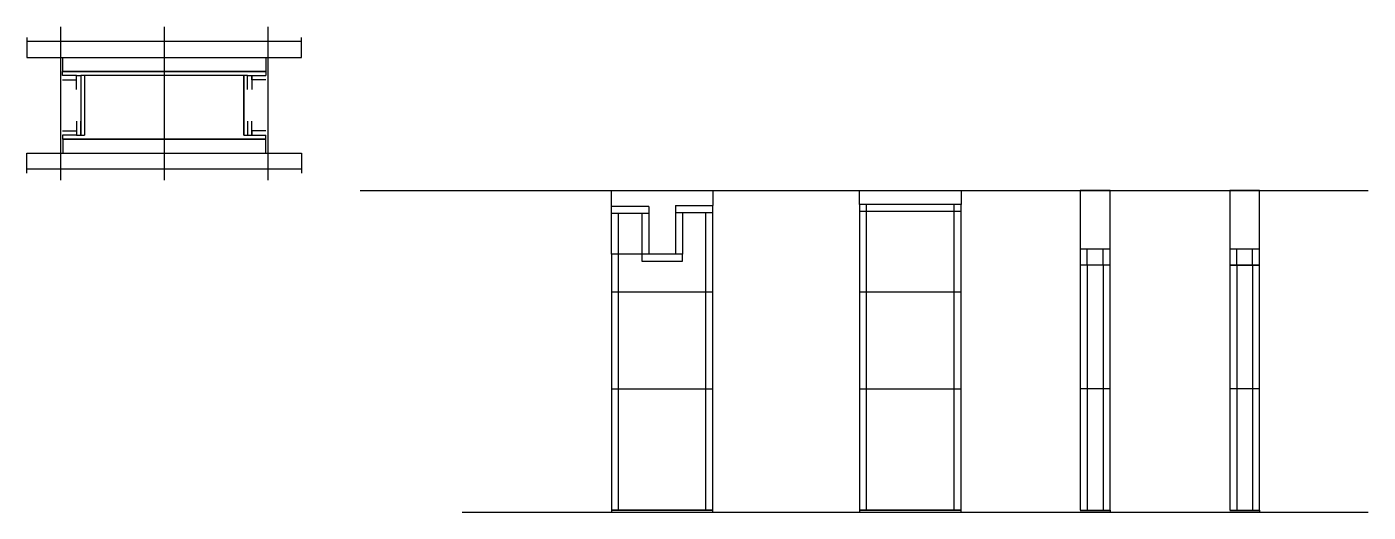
# Model space of a CAD drawing. Header units: metres. Extents: x 6638 to 7985, y 7387 to 7874.
import ezdxf

# ---------------------------------------------------------------- set-up
doc = ezdxf.new("R2010")
doc.units = ezdxf.units.M
for name, color, linetype in [('CHAPA', 7, 'Continuous'), ('COTA', 7, 'Continuous'), ('Hachura', 7, 'Continuous'), ('Madeira', 7, 'Continuous'), ('NIVEL 2° PAV.', 7, 'Continuous'), ('Nível', 7, 'Continuous'), ('Painéis', 7, 'Continuous'), ('Perfil Metálico', 7, 'Continuous'), ('SARR_2.2x7', 7, 'Continuous'), ('SARRAFO', 7, 'Continuous')]:
    doc.layers.add(name, color=color, linetype=linetype)

msp = doc.modelspace()

# ---------------------------------------------------------------- linework, layer by layer
at = {"layer": 'CHAPA', "color": 7, "lineweight": 25}
for points in [[(6673.8, 7825.2), (6673.8, 7829.2), (6877.8, 7829.2), (6877.8, 7825.2)], [(6673.8, 7825.2), (6673.8, 7829.2), (6877.8, 7829.2), (6877.8, 7825.2)], [(6695.8, 7825.2), (6692.2, 7825.2), (6692.2, 7765.2), (6695.8, 7765.2)], [(6695.8, 7825.2), (6692.2, 7825.2), (6692.2, 7765.2), (6695.8, 7765.2)], [(6859.4, 7825.2), (6855.8, 7825.2), (6855.8, 7765.2), (6859.4, 7765.2)], [(6859.4, 7825.2), (6855.8, 7825.2), (6855.8, 7765.2), (6859.4, 7765.2)], [(6673.8, 7765.2), (6673.8, 7761.2), (6877.8, 7761.2), (6877.8, 7765.2)], [(6673.8, 7765.2), (6673.8, 7761.2), (6877.8, 7761.2), (6877.8, 7765.2)]]:
    msp.add_lwpolyline(points, dxfattribs=at)
at = {"layer": 'COTA', "color": 7, "lineweight": 25}
for p, q in [((7225, 7693.6), (7225, 7709.6)), ((7225, 7709.6), (7327, 7709.6)), ((7327, 7709.6), (7327, 7694.6)), ((7474.3, 7695.6), (7474.3, 7709.6)), ((7474.3, 7709.6), (7576.3, 7709.6)), ((7576.3, 7709.6), (7576.3, 7695.6))]:
    msp.add_line(p, q, dxfattribs=at)
for points in [[(7725.9, 7650.6), (7725.9, 7709.6), (7695.9, 7709.6), (7695.9, 7650.6)], [(7876.1, 7650.6), (7876.1, 7709.6), (7846.1, 7709.6), (7846.1, 7650.6)]]:
    msp.add_lwpolyline(points, dxfattribs=at)
at = {"layer": 'Hachura', "color": 7, "lineweight": 25}
for p, q in [((6671.8, 7874), (6671.8, 7720.2)), ((6775.8, 7874), (6775.8, 7720.2)), ((6879.8, 7874), (6879.9, 7720.2))]:
    msp.add_line(p, q, dxfattribs=at)
at = {"layer": 'Madeira', "color": 7, "lineweight": 25}
for points in [[(6877.9, 7843.3), (6877.8, 7829.3), (6673.9, 7829.3), (6673.9, 7843.3)], [(6877.9, 7747.2), (6877.8, 7761.2), (6673.9, 7761.2), (6673.9, 7747.2)]]:
    msp.add_lwpolyline(points, dxfattribs=at)
at = {"layer": 'NIVEL 2° PAV.', "color": 7, "lineweight": 25}
msp.add_line((6972.8, 7709.6), (7985.2, 7709.6), dxfattribs=at)
at = {"layer": 'Nível', "color": 7, "lineweight": 25}
for p, q in [((6972.8, 7709.6), (7985.2, 7709.6)), ((7075, 7386.6), (7985.2, 7386.6))]:
    msp.add_line(p, q, dxfattribs=at)
at = {"layer": 'Painéis', "color": 7, "lineweight": 25}
for p, q in [((7225, 7645.6), (7225, 7693.6)), ((7262.5, 7693.6), (7225, 7693.6)), ((7262.5, 7693.6), (7262.5, 7645.6)), ((7289.5, 7694.6), (7289.5, 7645.6)), ((7289.5, 7694.6), (7327, 7694.6)), ((7327, 7694.6), (7327, 7694.6)), ((7327, 7607.6), (7327, 7694.6)), ((7474.3, 7695.6), (7474.3, 7607.6)), ((7576.3, 7695.6), (7474.3, 7695.6)), ((7576.3, 7607.6), (7576.3, 7695.6)), ((7225, 7645.6), (7225, 7607.6)), ((7289.5, 7645.6), (7225, 7645.6)), ((7695.9, 7650.6), (7695.9, 7634.6)), ((7725.9, 7650.6), (7695.9, 7650.6)), ((7725.9, 7634.6), (7725.9, 7650.6)), ((7846.1, 7650.6), (7846.1, 7634.6)), ((7876.1, 7650.6), (7846.1, 7650.6)), ((7876.1, 7634.6), (7876.1, 7650.6)), ((7695.9, 7634.6), (7695.9, 7388.6)), ((7725.9, 7634.6), (7695.9, 7634.6)), ((7725.9, 7388.6), (7725.9, 7634.6)), ((7846.1, 7634.6), (7846.1, 7388.6)), ((7846.1, 7634.6), (7876.1, 7634.6)), ((7876.1, 7634.6), (7846.1, 7634.6)), ((7876.1, 7388.6), (7876.1, 7634.6)), ((7225, 7607.6), (7225, 7386.6)), ((7327, 7607.6), (7225, 7607.6)), ((7327, 7386.6), (7327, 7607.6)), ((7474.3, 7607.6), (7474.3, 7386.6)), ((7576.3, 7607.6), (7474.3, 7607.6)), ((7576.3, 7386.6), (7576.3, 7607.6)), ((7225, 7510.6), (7327, 7510.6)), ((7474.3, 7510.6), (7576.3, 7510.6)), ((7725.9, 7510.6), (7695.9, 7510.6)), ((7876.1, 7510.6), (7846.1, 7510.6)), ((7225, 7388.6), (7327, 7388.6)), ((7474.3, 7388.6), (7576.3, 7388.6)), ((7695.9, 7388.6), (7725.9, 7388.6)), ((7846.1, 7388.6), (7876.1, 7388.6))]:
    msp.add_line(p, q, dxfattribs=at)
for points in [[(6855.8, 7765.2), (6855.8, 7825.2), (6695.8, 7825.2), (6695.8, 7765.2)], [(7327, 7388.6), (7225, 7388.6), (7225, 7386.6), (7327, 7386.6)], [(7576.3, 7388.6), (7474.3, 7388.6), (7474.3, 7386.6), (7576.3, 7386.6)], [(7695.9, 7388.6), (7725.9, 7388.6), (7725.9, 7386.6), (7695.9, 7386.6)], [(7846.1, 7388.6), (7876.1, 7388.6), (7876.1, 7386.6), (7846.1, 7386.6)]]:
    msp.add_lwpolyline(points, dxfattribs=at)
at = {"layer": 'Perfil Metálico', "color": 7, "lineweight": 25}
for points in [[(6637.8, 7863.2), (6637.8, 7843.2), (6913.8, 7843.2), (6913.8, 7863.2)], [(6913.8, 7847.2), (6913.8, 7859.2), (6637.8, 7859.2), (6637.8, 7847.2)], [(6637.8, 7727.2), (6637.8, 7747.2), (6913.8, 7747.2), (6913.8, 7727.2)], [(6913.8, 7743.2), (6913.8, 7731.2), (6637.8, 7731.2), (6637.8, 7743.2)]]:
    msp.add_lwpolyline(points, dxfattribs=at)
at = {"layer": 'SARR_2.2x7', "color": 7, "lineweight": 25}
for p, q in [((7320, 7694.6), (7320, 7694.6)), ((7320, 7694.6), (7327, 7694.6)), ((7481.3, 7607.6), (7481.3, 7695.6)), ((7569.3, 7607.6), (7569.3, 7695.6)), ((7262.5, 7686.6), (7225, 7686.6)), ((7232, 7645.6), (7232, 7686.6)), ((7255.5, 7686.6), (7255.5, 7645.6)), ((7289.5, 7687.6), (7327, 7687.6)), ((7296.5, 7687.6), (7296.5, 7645.6)), ((7320, 7607.6), (7320, 7687.6)), ((7576.3, 7688.6), (7474.3, 7688.6)), ((7232, 7645.6), (7225, 7645.6)), ((7232, 7645.6), (7232, 7645.6)), ((7232, 7607.6), (7232, 7645.6)), ((7255.5, 7645.6), (7255.5, 7638.6)), ((7296.5, 7645.6), (7255.5, 7645.6)), ((7296.5, 7638.6), (7296.5, 7645.6)), ((7702.9, 7634.6), (7702.9, 7650.6)), ((7718.9, 7634.6), (7718.9, 7650.6)), ((7853.1, 7634.6), (7853.1, 7650.6)), ((7869.1, 7634.6), (7869.1, 7650.6)), ((7255.5, 7638.6), (7296.5, 7638.6)), ((7702.9, 7634.6), (7702.9, 7388.6)), ((7702.9, 7634.6), (7702.9, 7634.6)), ((7702.9, 7634.6), (7702.9, 7634.6)), ((7718.9, 7634.6), (7718.9, 7388.6)), ((7718.9, 7634.6), (7718.9, 7634.6)), ((7718.9, 7634.6), (7718.9, 7634.6)), ((7853.1, 7634.6), (7853.1, 7388.6)), ((7853.1, 7634.6), (7853.1, 7634.6)), ((7853.1, 7634.6), (7853.1, 7634.6)), ((7853.1, 7634.6), (7853.1, 7634.6)), ((7853.1, 7634.6), (7853.1, 7634.6)), ((7869.1, 7634.6), (7869.1, 7388.6)), ((7869.1, 7634.6), (7869.1, 7634.6)), ((7869.1, 7634.6), (7869.1, 7634.6)), ((7869.1, 7634.6), (7869.1, 7634.6)), ((7869.1, 7634.6), (7869.1, 7634.6)), ((7232, 7510.6), (7232, 7607.6)), ((7320, 7510.6), (7320, 7607.6)), ((7481.3, 7510.6), (7481.3, 7607.6)), ((7569.3, 7510.6), (7569.3, 7607.6)), ((7232, 7388.6), (7232, 7510.6)), ((7320, 7388.6), (7320, 7510.6)), ((7481.3, 7388.6), (7481.3, 7510.6)), ((7569.3, 7388.6), (7569.3, 7510.6)), ((7702.9, 7510.6), (7702.9, 7510.6)), ((7702.9, 7510.6), (7702.9, 7510.6)), ((7718.9, 7510.6), (7718.9, 7510.6)), ((7718.9, 7510.6), (7718.9, 7510.6)), ((7853.1, 7510.6), (7853.1, 7510.6)), ((7853.1, 7510.6), (7853.1, 7510.6)), ((7869.1, 7510.6), (7869.1, 7510.6)), ((7869.1, 7510.6), (7869.1, 7510.6)), ((7232, 7388.6), (7232, 7388.6)), ((7320, 7388.6), (7320, 7388.6)), ((7481.3, 7388.6), (7481.3, 7388.6)), ((7569.3, 7388.6), (7569.3, 7388.6))]:
    msp.add_line(p, q, dxfattribs=at)
at = {"layer": 'SARRAFO', "color": 7, "lineweight": 25}
for points in [[(6673.8, 7820.8), (6687.8, 7820.8), (6687.8, 7825.2), (6673.8, 7825.2)], [(6687.8, 7811.2), (6687.8, 7825.2), (6692.2, 7825.2), (6692.2, 7811.2)], [(6859.4, 7811.2), (6859.4, 7825.2), (6863.8, 7825.2), (6863.8, 7811.2)], [(6877.8, 7820.8), (6863.8, 7820.8), (6863.8, 7825.2), (6877.8, 7825.2)], [(6687.8, 7779.2), (6687.8, 7765.2), (6692.2, 7765.2), (6692.2, 7779.2)], [(6859.4, 7779.2), (6859.4, 7765.2), (6863.8, 7765.2), (6863.8, 7779.2)], [(6673.8, 7769.6), (6687.8, 7769.6), (6687.8, 7765.2), (6673.8, 7765.2)], [(6877.8, 7769.6), (6863.8, 7769.6), (6863.8, 7765.2), (6877.8, 7765.2)]]:
    msp.add_lwpolyline(points, dxfattribs=at)

doc.saveas('drawing.dxf')
